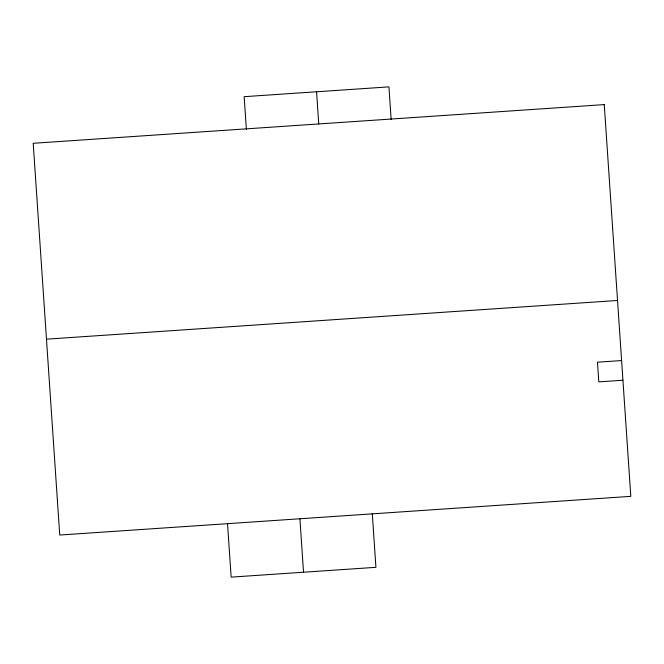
<?xml version="1.0" encoding="UTF-8"?>
<svg xmlns="http://www.w3.org/2000/svg" width="664" height="664" viewBox="0 0 664 664"><rect width="100%" height="100%" fill="white"/><g stroke="black" fill="none" stroke-linecap="round" stroke-linejoin="round"><path stroke-width="1" d="M46.472 339.163L617.528 300.477M621.604 360.552L597.467 362.187L598.803 381.875L622.932 380.24M391.154 119.57L388.938 86.868L244.161 96.678L246.377 129.38M372.28 513.546L375.924 567.322L231.147 577.132L227.503 523.356M316.554 91.773L318.728 123.944M299.896 518.451L303.531 572.227M604.257 104.605L33.2 143.291L59.743 535.035L630.8 496.348L604.257 104.605"/></g></svg>
